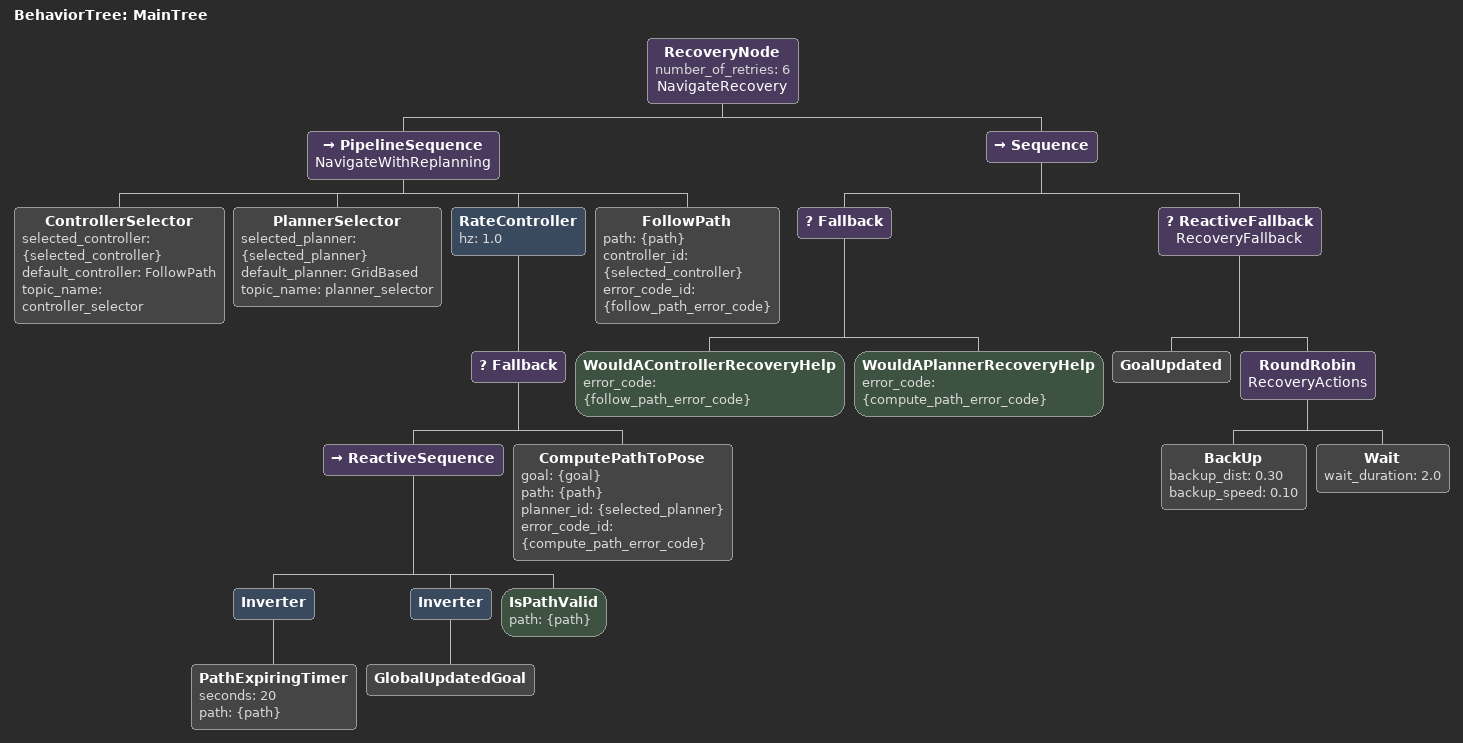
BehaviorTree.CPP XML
<root BTCPP_format="4" main_tree_to_execute="MainTree">
  <BehaviorTree ID="MainTree">
    <RecoveryNode number_of_retries="6" name="NavigateRecovery">
      <PipelineSequence name="NavigateWithReplanning">
        <ControllerSelector selected_controller="{selected_controller}" default_controller="FollowPath" topic_name="controller_selector"/>
        <PlannerSelector selected_planner="{selected_planner}" default_planner="GridBased" topic_name="planner_selector"/>
        <RateController hz="1.0">
          <Fallback>
            <ReactiveSequence>
              <Inverter>
                <PathExpiringTimer seconds="20" path="{path}"/>
              </Inverter>
              <Inverter>
                <GlobalUpdatedGoal/>
              </Inverter>
              <IsPathValid path="{path}"/>
            </ReactiveSequence>
            <ComputePathToPose goal="{goal}" path="{path}" planner_id="{selected_planner}" error_code_id="{compute_path_error_code}"/>
          </Fallback>
        </RateController>
        <FollowPath path="{path}" controller_id="{selected_controller}" error_code_id="{follow_path_error_code}"/>
      </PipelineSequence>
      <Sequence>
        <Fallback>
          <WouldAControllerRecoveryHelp error_code="{follow_path_error_code}"/>
          <WouldAPlannerRecoveryHelp error_code="{compute_path_error_code}"/>
        </Fallback>
        <ReactiveFallback name="RecoveryFallback">
          <GoalUpdated/>
          <RoundRobin name="RecoveryActions">
            <BackUp backup_dist="0.30" backup_speed="0.10"/>
            <Wait wait_duration="2.0"/>
          </RoundRobin>
        </ReactiveFallback>
      </Sequence>
    </RecoveryNode>
  </BehaviorTree>
</root>
